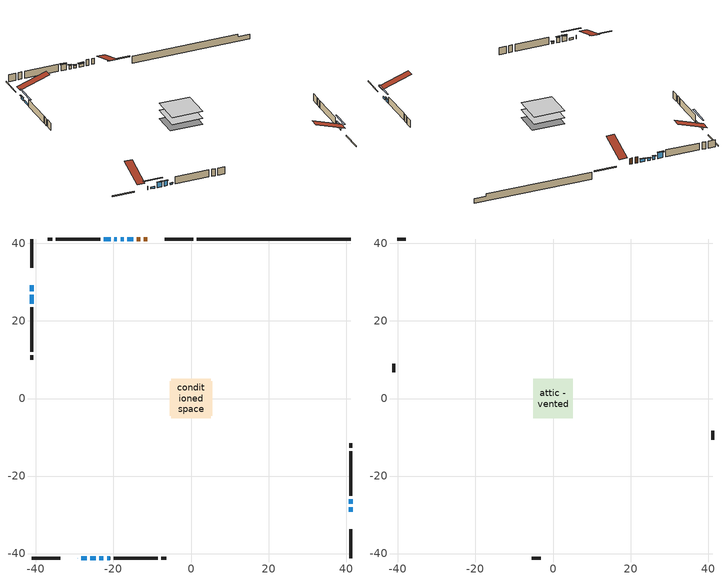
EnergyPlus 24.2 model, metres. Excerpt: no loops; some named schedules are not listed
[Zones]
conditioned space
 floor outside (Floor1 construction): -0.96,-0.96 -0.96,0.96 0.96,0.96 0.96,-0.96 z1.1
 floor adiabatic (AdiabaticFloorConstruction): -5.14,-5.14 -5.14,5.14 5.14,5.14 5.14,-5.14 z1.1
 floor foundation (Slab1 construction): -5.49,-4.42 -5.49,4.42 5.49,4.42 5.49,-4.42 z-1.34
 wall outside (RimJoist1 construction): 0.6,41.15 -6.83,41.15 / -41.15,-41.15 -33.72,-41.15 / -41.15,41.15 -41.15,33.72 / 41.15,-41.15 41.15,-33.72 z1.1:1.4
 wall outside (AdiabaticWallConstruction 1): -11.33,41.15 -12.2,41.15 / -13.13,41.15 -14.02,41.15 z1.1:3.13
 wall outside (AdiabaticWallConstruction): -29.22,-41.15 -29.19,-41.15 z1.1:2.32; -41.15,29.22 -41.15,27.63 z1.1:2.1; 41.15,-29.22 41.15,-28.08 / -41.15,26.7 -41.15,24.41 z1.1:1.76; -28.26,-41.15 -26.91,-41.15 z1.1:1.74; 41.15,-27.15 41.15,-26.01 / -19.11,41.15 -19.83,41.15 z1.1:2.24; -14.94,41.15 -16.47,41.15 z1.1:2.12; -17.4,41.15 -18.19,41.15 z1.1:1.89; -20.76,41.15 -22.54,41.15 z1.1:3.13; -25.98,-41.15 -24.53,-41.15 / -23.61,-41.15 -22.59,-41.15 z1.1:2.88; -21.66,-41.15 -20.9,-41.15 z1.1:1.61
 wall outside (Wall1 construction): -23.46,41.15 -34.89,41.15 / -19.97,-41.15 -8.55,-41.15 / -41.15,23.49 -41.15,12.06 / 41.15,-25.08 41.15,-13.66 z1.1:3.54
 wall outside (Wall2 construction): -35.81,41.15 -37,41.15 / -7.62,-41.15 -6.43,-41.15 / -41.15,11.14 -41.15,9.95 / 41.15,-12.73 41.15,-11.54 z1.1:3.54
 wall foundation (FoundationWall1 construction): 1.53,41.15,-1.34 1.53,41.15,1.1 37.19,41.15,1.1 37.19,41.15,0.31 41.15,41.15,0.31 41.15,41.15,-1.34
 window (WindowConstruction 9): -29.22,-41.15 -29.19,-41.15 z1.1:2.32
 window (WindowConstruction 8): -41.15,29.22 -41.15,27.63 z1.1:2.1
 window (WindowConstruction 10): 41.15,-29.22 41.15,-28.08 z1.1:1.76
 window (WindowConstruction 11): -28.26,-41.15 -26.91,-41.15 z1.1:1.73
 window (WindowConstruction 12): -41.15,26.7 -41.15,24.42 z1.1:1.76
 window (WindowConstruction): 41.15,-27.15 41.15,-26.01 z1.1:2.24
 window (WindowConstruction 1): -14.95,41.15 -16.47,41.15 z1.1:2.11
 window (WindowConstruction 2): -17.4,41.15 -18.19,41.15 z1.1:1.89
 window (WindowConstruction 3): -19.11,41.15 -19.83,41.15 z1.1:2.24
 window (WindowConstruction 4): -20.76,41.15 -22.53,41.15 z1.1:3.13
 window (WindowConstruction 5): -25.98,-41.15 -24.54,-41.15 z1.1:2.88
 window (WindowConstruction 6): -23.61,-41.15 -22.59,-41.15 z1.1:2.88
 window (WindowConstruction 7): -21.66,-41.15 -20.9,-41.15 z1.1:1.61
 door (Door): -11.33,41.15 -12.2,41.15 z1.1:3.13
 door (Door 1): -13.13,41.15 -14.02,41.15 z1.1:3.13
 ceiling adiabatic (AdiabaticFloorConstruction): 5.14,-5.14 5.14,5.14 -5.14,5.14 -5.14,-5.14 z1.1
attic - vented
 floor to conditioned space (Floor2 construction Reversed): -5.14,-5.14 -5.14,5.14 5.14,5.14 5.14,-5.14 z3.54
 wall outside (Wall3 construction): -37.93,41.15 -40.22,41.15 / -5.5,-41.15 -3.21,-41.15 / -41.15,9.02 -41.15,6.73 / 41.15,-10.61 41.15,-8.32 z1.1:3.54
 roof outside (Roof1 construction): -10.4,41.15,3.54 -10.4,31.13,6.88 -7.76,31.13,6.88 -7.76,41.15,3.54; -30.15,-41.15,3.54 -30.15,-31.13,6.88 -32.79,-31.13,6.88 -32.79,-41.15,3.54; -41.15,30.15,3.54 -31.13,30.15,6.88 -31.13,32.79,6.88 -41.15,32.79,3.54; 41.15,-30.15,3.54 31.13,-30.15,6.88 31.13,-32.79,6.88 41.15,-32.79,3.54
shading: -41.15,27.43 -41.15,29.42 -41.56,29.42 -41.56,27.43 z2.3; 41.15,-25.44 41.15,-31.86 41.56,-31.86 41.56,-25.44 z4.4; -24.27,-41.15 -30.9,-41.15 -30.9,-41.56 -24.27,-41.56 z4.37; -41.15,21.78 -41.15,29.34 -41.56,29.34 -41.56,21.78 z4.4; 41.15,-25.81 41.15,-27.35 41.56,-27.35 41.56,-25.81 z2.44; -16.67,41.15 -14.74,41.15 -14.74,41.56 -16.67,41.56 z2.32; -18.39,41.15 -17.2,41.15 -17.2,41.56 -18.39,41.56 z2.09; -20.03,41.15 -18.91,41.15 -18.91,41.56 -20.03,41.56 z2.44; -22.74,41.15 -20.56,41.15 -20.56,41.56 -22.74,41.56 z3.33; -24.33,-41.15 -26.18,-41.15 -26.18,-41.56 -24.33,-41.56 z3.08; -22.39,-41.15 -23.81,-41.15 -23.81,-41.56 -22.39,-41.56 z3.08; -20.7,-41.15 -21.86,-41.15 -21.86,-41.56 -20.7,-41.56 z1.81
[Building]
Building 1: Terrain=Suburbs
[Site:Location]
Edmonton Intl AP_AB: Latitude {deg}=53.31; Longitude {deg}=-113.58; Time Zone {hr}=-7; Elevation {m}=723; Keep Site Location Information=Yes
[Site:GroundTemperature:Shallow]
-1.56185, -3.61833, -3.78302, -2.80711, 1.11059, 5.01004, 8.39065, 10.5322, 10.7141, 8.97234, 5.67794, 1.89811
[Site:WaterMainsTemperature]
Calculation Method=Schedule; Temperature Schedule=mains temperature schedule
[Material] Roughness=Rough; Thermal Absorptance=0.9
Name | Thickness {m} | Conductivity {W/m-K} | Density {kg/m3} | Specific Heat {J/kg-K} | Solar Absorptance | Visible Absorptance
asphalt or fiberglass shingles | 0.00635 | 0.162714 | 1121.4 | 1465.45 | 0.4 | 0.4
ceiling loosefill ins | 0.169333 | 0.0480833 | 16.02 | 1046.75 | 0.7 | 0.7
ceiling stud and cavity | 0.1397 | 0.515167 | 65.682 | 1177.47 | 0.7 | 0.7
concrete 4.0 in. | 0.1016 | 1.803125 | 2242.8 | 837.4 | 0.7 | 0.7
concrete 8.0 in. | 0.2032 | 1.803125 | 2242.8 | 837.4 | 0.7 | 0.7
door material | 0.04445 | 0.053851 | 512.64 | 1214.23 | 0.7 | 0.7
exterior vertical ins | 0.0460229 | 0.029427 | 32.04 | 1214.23 | 0.7 | 0.7
floor covering | 0.0127 | 0.0433444 | 54.468 | 1339.84 | 0.6 | 0.6
floor rigid ins | 0.103632 | 0.029427 | 32.04 | 1214.23 | 0.7 | 0.7
floor rigid ins 1; wall rigid ins | 0.512978 | 0.029427 | 32.04 | 1214.23 | 0.7 | 0.7
floor stud and cavity | 0.1397 | 1.27559 | 92.3553 | 1139.71 | 0.7 | 0.7
floor stud and cavity 1 | 0.1397 | 1.75129 | 37.0049 | 1207.88 | 0.7 | 0.7
furniture material conditioned space 1 | 0.1524 | 0.115458 | 640.8 | 1214.23 | 0.6 | 0.6
gypsum board | 0.0127 | 0.160291 | 801 | 837.4 | 0.6 | 0.6
gypsum board 1 | 0.0127 | 0.160291 | 801 | 837.4 | 0.7 | 0.7
osb sheathing 0.5 in. | 0.0127 | 0.115458 | 512.64 | 1214.23 | 0.7 | 0.7
osb sheathing 0.75 in. | 0.01905 | 0.115458 | 512.64 | 1214.23 | 0.7 | 0.7
osb sheathing 2.0 in. | 0.0508 | 0.115458 | 512.64 | 1214.23 | 0.7 | 0.7
rim joist stud and cavity | 0.0508 | 0.0296634 | 125.044 | 1163.47 | 0.6 | 0.6
wall stud and cavity | 0.1397 | 0.0932297 | 139.0536 | 1170.24 | 0.7 | 0.7
wall stud and cavity 1 | 0.1397 | 0.114156 | 139.0536 | 1170.24 | 0.7 | 0.7
wall stud and cavity 2 | 0.0889 | 6.1454 | 50.32683 | 1063.81 | 0.6 | 0.6
wall stud and cavity 3 | 0.0889 | 0.380278 | 52.3479 | 1209.89 | 0.7 | 0.7
wall stud and cavity 4 | 0.0889 | 0.391764 | 83.0341 | 1211.67 | 0.7 | 0.7
wood siding | 0.0254 | 0.102417 | 544.68 | 1172.36 | 0.4 | 0.4
wood siding 1 | 0.00254 | 0.102417 | 544.68 | 1172.36 | 0.4 | 0.4
wood siding 2; wood siding 3; wood siding 4 | 0.0254 | 0.102417 | 544.68 | 1172.36 | 0.7 | 0.7
[WindowMaterial:SimpleGlazingSystem]
Name | U-Factor {W/m2-K} | Solar Heat Gain Coefficient
WindowMaterial | 2.16843 | 0.62
WindowMaterial 1 | 2.33877 | 0.54
WindowMaterial 10 | 2.49435 | 0.47
WindowMaterial 11 | 2.46993 | 0.48
WindowMaterial 2 | 2.57327 | 0.44
WindowMaterial 3 | 2.46596 | 0.52
WindowMaterial 4 | 2.97754 | 0.59
WindowMaterial 5 | 2.09007 | 0.64
WindowMaterial 6 | 2.30186 | 0.58
WindowMaterial 7 | 2.38533 | 0.54
WindowMaterial 8 | 2.95426 | 0.63
WindowMaterial 9 | 2.80039 | 0.04
[Construction]
AdiabaticFloorConstruction: floor stud and cavity 1, floor rigid ins 1, osb sheathing 0.75 in., floor covering
AdiabaticWallConstruction: wood siding 3, wall rigid ins, wall stud and cavity 3, gypsum board
AdiabaticWallConstruction 1: wood siding 4, wall rigid ins, wall stud and cavity 3, gypsum board
Door; Door 1: door material
Floor1 construction: floor stud and cavity, floor rigid ins, osb sheathing 0.75 in., floor covering
Floor2 construction Reversed: gypsum board, ceiling stud and cavity, ceiling loosefill ins
FoundationWall1 construction: concrete 8.0 in., gypsum board 1
furniture construction conditioned space 1: furniture material conditioned space 1
PartitionWallConstruction: gypsum board, wall stud and cavity 4, gypsum board
RimJoist1 construction: wood siding 2, osb sheathing 2.0 in., rim joist stud and cavity
Roof1 construction: asphalt or fiberglass shingles
Slab1 construction: concrete 4.0 in.
Wall1 construction: wood siding, osb sheathing 0.5 in., wall stud and cavity, gypsum board
Wall2 construction: wood siding, osb sheathing 0.5 in., wall stud and cavity 1, gypsum board
Wall3 construction: wood siding 1, wall stud and cavity 2
WindowConstruction: WindowMaterial
WindowConstruction 1: WindowMaterial 1
WindowConstruction 10; WindowConstruction 12: WindowMaterial 10
WindowConstruction 11: WindowMaterial 11
WindowConstruction 2: WindowMaterial 2
WindowConstruction 3: WindowMaterial 3
WindowConstruction 4: WindowMaterial 4
WindowConstruction 5: WindowMaterial 5
WindowConstruction 6: WindowMaterial 6
WindowConstruction 7: WindowMaterial 7
WindowConstruction 8: WindowMaterial 8
WindowConstruction 9: WindowMaterial 9
[Zone] Multiplier=1; Part of Total Floor Area=Yes
Name | Volume {m3}
attic - vented | 57.3558
conditioned space | 516.8
[Space]
Name | Zone | Volume {m3}
attic - vented 1 | attic - vented | 57.3558
conditioned space 1 | conditioned space | 516.8
[ZoneInfiltration:EffectiveLeakageArea]
infil attic - vented 1: Zone or Space=attic - vented 1; Schedule=Always On Discrete; Effective Air Leakage Area {cm2}=3680; Stack Coefficient=0.000401785; Wind Coefficient=1.35431e-05
[ZoneMixing]
whole house fan mix: Zone or Space=attic - vented; Schedule=Always On Continuous; Design Flow Rate Calculation Method=Flow/Zone; Design Flow Rate {m3/s}=0; Source Zone or Space=conditioned space
[SurfaceProperty:ExposedFoundationPerimeter]
Slab1: Exposed Perimeter Calculation Method=TotalExposedPerimeter; Total Exposed Perimeter {m}=39.623
[InternalMass] Zone or ZoneList=conditioned space; Space or SpaceList=conditioned space 1
Name | Construction | Surface Area {m2}
furniture mass conditioned space 1 | furniture construction conditioned space 1 | 82.5999
partition wall mass | PartitionWallConstruction | 206.5
[Lights]
interior lighting: Zone or ZoneList or Space or SpaceList=conditioned space 1; Schedule=interior lighting schedule; Design Level Calculation Method=LightingLevel; Lighting Level {W}=343.2; Return Air Fraction=0; Fraction Radiant=0.6; Fraction Visible=0.2; Fraction Replaceable=1
[People]
occupants: Zone or ZoneList or Space or SpaceList=conditioned space 1; Number of People Schedule=occupants schedule; Number of People Calculation Method=People; Number of People=3; Fraction Radiant=0.314171; Sensible Heat Fraction=0.56303; Activity Level Schedule=occupants activity schedule; Carbon Dioxide Generation Rate {m3/s-W}=0; Enable ASHRAE 55 Comfort Warnings=No; Mean Radiant Temperature Calculation Type=EnclosureAveraged
[ElectricEquipment] Zone or ZoneList or Space or SpaceList=conditioned space 1; Design Level Calculation Method=EquipmentLevel
Name | Schedule | Design Level {W} | Fraction Latent | Fraction Radiant | Fraction Lost
clothes dryer | clothes dryer schedule | 140.772 | 0.015 | 0.081 | 0.85
clothes washer | clothes washer schedule | 32.1985 | 0.03 | 0.162 | 0.7
cooking range | cooking range schedule | 215.147 | 0.08 | 0.432 | 0.2
dishwasher | dishwasher schedule | 66.8632 | 0.3 | 0.18 | 0.4
fridge | fridge schedule | 72.9452 | 0 | 0.6 | 0
mech vent bath fan 0 | mech vent bath fan 0 schedule | 50.2 | 0 | 0 | 1
mech vent bath fan 1 | mech vent bath fan 1 schedule | 50.2 | 0 | 0 | 1
mech vent house fan | mech vent house fan schedule | 0 | 0 | 0 | 1
mech vent house fan cfis | mech vent house fan cfis schedule | 0 | 0 | 0 | 0
mech vent range fan 0 | mech vent range fan 0 schedule | 57 | 0 | 0 | 1
misc plug loads | misc plug loads schedule | 494.7 | 0.045 | 0.513 | 0.1
whole house fan | Always On Discrete | 0 | 0 | 0 | 1
[OtherEquipment] Zone or ZoneList or Space or SpaceList=conditioned space 1; Design Level Calculation Method=EquipmentLevel
Name | Fuel Type | Schedule | Design Level {W} | Fraction Latent | Fraction Radiant | Fraction Lost
clothes dryer 1 | Electricity | clothes dryer schedule | 0 | 0.015 | 0.081 | 0.85
cooking range 1 | Electricity | cooking range schedule | 0 | 0.08 | 0.432 | 0.2
general water use latent | None | general water use schedule | 62.594 | 1 | 0 | 0
general water use sensible | None | general water use schedule | -61.6891 | 0 | 0.6 | 0
mech vent house fan latent load | None | Always On Discrete | 0 | 1 | 0 | 0
mech vent house fan sensible load | None | Always On Discrete | 0 | 0 | 0 | 0
water heater energy adjustment1 | NaturalGas | Always On Discrete | 0.01 | 0 | 0 | 1
[ZoneInfiltration:DesignFlowRate] Zone or ZoneList or Space or SpaceList=conditioned space 1; Schedule=Always On Discrete; Design Flow Rate Calculation Method=Flow/Zone; Design Flow Rate {m3/s}=0
infil flow; natural vent flow; whole house fan flow
[AvailabilityManager:Scheduled]
furnace airloop Availability Manager: Schedule=Always On Discrete
[Foundation:Kiva]
Foundation Kiva 1: Initial Indoor Air Temperature {C}=18; Wall Height Above Grade {m}=1.09999; Wall Depth Below Slab {m}=0.2032; Custom Block Material Name 1=exterior vertical ins; Custom Block Depth 1 {m}=2.43998; Custom Block X Position 1 {m}=0.2159; Custom Block Z Position 1 {m}=0
[Foundation:Kiva:Settings]
Soil Conductivity {W/m-K}=0.849921; Soil Density {kg/m3}=1842.3; Soil Specific Heat {J/kg-K}=418.7; Ground Solar Absorptivity=0.9; Ground Thermal Absorptivity=0.9; Ground Surface Roughness {m}=0.03; Far-Field Width {m}=40; Deep-Ground Boundary Condition=ZeroFlux; Deep-Ground Depth {m}=40; Minimum Cell Dimension {m}=0.2; Maximum Cell Growth Coefficient=3; Simulation Timestep=Timestep
[Exterior:Lights]
exterior lighting: Schedule=exterior lighting schedule; Design Level {W}=75.6
[EnergyManagementSystem:GlobalVariable]
furnace_airloop_Fan_RTF
infil_program_Qfan
infil_program_Qinf
natural_vent_program_Qnv
natural_vent_program_Qwhf
[EnergyManagementSystem:Sensor]
Name | Output:Variable or Output:Meter Index Key | Output:Variable or Output:Meter
airflow_gain | infil flow | Infiltration Sensible Heat Gain Energy
airflow_gain_1 | natural vent flow | Infiltration Sensible Heat Gain Energy
airflow_gain_2 | whole house fan flow | Infiltration Sensible Heat Gain Energy
airflow_loss | infil flow | Infiltration Sensible Heat Loss Energy
airflow_loss_1 | natural vent flow | Infiltration Sensible Heat Loss Energy
airflow_loss_2 | whole house fan flow | Infiltration Sensible Heat Loss Energy
clg_load_cond |  | Cooling:EnergyTransfer:Zone:CONDITIONED SPACE
clg_sp_s; clg_sp_s_1 | cooling setpoint | Schedule Value
clothes_dryer_exhaust_0_sch_s | clothes dryer exhaust 0 schedule | Schedule Value
cool_season | cooling season schedule | Schedule Value
htg_load_cond |  | Heating:EnergyTransfer:Zone:CONDITIONED SPACE
htg_sp_s; htg_sp_s_1 | heating setpoint | Schedule Value
ig_ee_conv | clothes dryer | Electric Equipment Convective Heating Energy
ig_ee_conv_2 | cooking range | Electric Equipment Convective Heating Energy
ig_ee_conv_4 | fridge | Electric Equipment Convective Heating Energy
ig_ee_conv_5 | misc plug loads | Electric Equipment Convective Heating Energy
ig_ee_conv_6 | whole house fan | Electric Equipment Convective Heating Energy
ig_ee_rad | clothes dryer | Electric Equipment Radiant Heating Energy
ig_ee_rad_2 | cooking range | Electric Equipment Radiant Heating Energy
ig_ee_rad_4 | fridge | Electric Equipment Radiant Heating Energy
ig_ee_rad_5 | misc plug loads | Electric Equipment Radiant Heating Energy
ig_ee_rad_6 | whole house fan | Electric Equipment Radiant Heating Energy
ig_lgt_conv | interior lighting | Lights Convective Heating Energy
ig_lgt_rad | interior lighting | Lights Radiant Heating Energy
ig_lgt_vis | interior lighting | Lights Visible Radiation Heating Energy
ig_oe_conv | clothes dryer 1 | Other Equipment Convective Heating Energy
ig_oe_conv_1 | cooking range 1 | Other Equipment Convective Heating Energy
ig_oe_conv_2 | general water use latent | Other Equipment Convective Heating Energy
ig_oe_conv_3 | general water use sensible | Other Equipment Convective Heating Energy
ig_oe_conv_4 | water heater energy adjustment1 | Other Equipment Convective Heating Energy
ig_oe_rad | clothes dryer 1 | Other Equipment Radiant Heating Energy
ig_oe_rad_1 | cooking range 1 | Other Equipment Radiant Heating Energy
ig_oe_rad_2 | general water use latent | Other Equipment Radiant Heating Energy
ig_oe_rad_3 | general water use sensible | Other Equipment Radiant Heating Energy
ig_oe_rad_4 | water heater energy adjustment1 | Other Equipment Radiant Heating Energy
ig_ppl_conv | occupants | People Convective Heating Energy
ig_ppl_rad | occupants | People Radiant Heating Energy
im_conv | furniture mass conditioned space 1 | Surface Inside Face Convection Heat Gain Energy
im_conv_1 | partition wall mass | Surface Inside Face Convection Heat Gain Energy
im_ig | furniture mass conditioned space 1 | Surface Inside Face Internal Gains Radiation Heat Gain Energy
im_ig_1 | partition wall mass | Surface Inside Face Internal Gains Radiation Heat Gain Energy
im_lgt | furniture mass conditioned space 1 | Surface Inside Face Lights Radiation Heat Gain Energy
im_lgt_1 | partition wall mass | Surface Inside Face Lights Radiation Heat Gain Energy
im_sol | furniture mass conditioned space 1 | Surface Inside Face Solar Radiation Heat Gain Energy
im_sol_1 | partition wall mass | Surface Inside Face Solar Radiation Heat Gain Energy
im_surf | furniture mass conditioned space 1 | Surface Inside Face Net Surface Thermal Radiation Heat Gain Energy
im_surf_1 | partition wall mass | Surface Inside Face Net Surface Thermal Radiation Heat Gain Energy
mech_vent_bath_fan_0_sch_s | mech vent bath fan 0 schedule | Schedule Value
mech_vent_bath_fan_1_sch_s | mech vent bath fan 1 schedule | Schedule Value
mech_vent_range_fan_0_sch_s | mech vent range fan 0 schedule | Schedule Value
mv_conv | mech vent bath fan 0 | Electric Equipment Convective Heating Energy
mv_conv_1 | mech vent bath fan 1 | Electric Equipment Convective Heating Energy
mv_conv_2 | mech vent house fan | Electric Equipment Convective Heating Energy
mv_conv_3 | mech vent house fan cfis | Electric Equipment Convective Heating Energy
mv_conv_4 | mech vent range fan 0 | Electric Equipment Convective Heating Energy
mv_conv_5 | mech vent house fan latent load | Other Equipment Convective Heating Energy
mv_conv_6 | mech vent house fan sensible load | Other Equipment Convective Heating Energy
mv_rad | mech vent bath fan 0 | Electric Equipment Radiant Heating Energy
mv_rad_1 | mech vent bath fan 1 | Electric Equipment Radiant Heating Energy
mv_rad_2 | mech vent house fan | Electric Equipment Radiant Heating Energy
mv_rad_3 | mech vent house fan cfis | Electric Equipment Radiant Heating Energy
mv_rad_4 | mech vent range fan 0 | Electric Equipment Radiant Heating Energy
mv_rad_5 | mech vent house fan latent load | Other Equipment Radiant Heating Energy
mv_rad_6 | mech vent house fan sensible load | Other Equipment Radiant Heating Energy
natural_vent_s | natural vent schedule | Schedule Value
out_pb_s |  | Site Outdoor Air Barometric Pressure
out_wt_s |  | Site Outdoor Air Humidity Ratio
site_vw_s |  | Site Wind Speed
ss_back_out | Window1 | Surface Window Shortwave from Zone Back Out Window Heat Transfer Rate
ss_back_out_1 | Window10 | Surface Window Shortwave from Zone Back Out Window Heat Transfer Rate
ss_back_out_10 | Window7 | Surface Window Shortwave from Zone Back Out Window Heat Transfer Rate
ss_back_out_11 | Window8 | Surface Window Shortwave from Zone Back Out Window Heat Transfer Rate
ss_back_out_12 | Window9 | Surface Window Shortwave from Zone Back Out Window Heat Transfer Rate
ss_back_out_2 | Window14 | Surface Window Shortwave from Zone Back Out Window Heat Transfer Rate
ss_back_out_3 | Window15 | Surface Window Shortwave from Zone Back Out Window Heat Transfer Rate
ss_back_out_4 | Window16 | Surface Window Shortwave from Zone Back Out Window Heat Transfer Rate
ss_back_out_5 | Window2 | Surface Window Shortwave from Zone Back Out Window Heat Transfer Rate
ss_back_out_6 | Window3 | Surface Window Shortwave from Zone Back Out Window Heat Transfer Rate
ss_back_out_7 | Window4 | Surface Window Shortwave from Zone Back Out Window Heat Transfer Rate
ss_back_out_8 | Window5 | Surface Window Shortwave from Zone Back Out Window Heat Transfer Rate
ss_back_out_9 | Window6 | Surface Window Shortwave from Zone Back Out Window Heat Transfer Rate
ss_conv | Door1 | Surface Inside Face Convection Heat Gain Energy
ss_conv_1 | Door2 | Surface Inside Face Convection Heat Gain Energy
ss_conv_10 | Window5 | Surface Inside Face Convection Heat Gain Energy
ss_conv_11 | Window6 | Surface Inside Face Convection Heat Gain Energy
ss_conv_12 | Window7 | Surface Inside Face Convection Heat Gain Energy
ss_conv_13 | Window8 | Surface Inside Face Convection Heat Gain Energy
ss_conv_14 | Window9 | Surface Inside Face Convection Heat Gain Energy
ss_conv_2 | Window1 | Surface Inside Face Convection Heat Gain Energy
ss_conv_3 | Window10 | Surface Inside Face Convection Heat Gain Energy
ss_conv_4 | Window14 | Surface Inside Face Convection Heat Gain Energy
ss_conv_5 | Window15 | Surface Inside Face Convection Heat Gain Energy
ss_conv_6 | Window16 | Surface Inside Face Convection Heat Gain Energy
ss_conv_7 | Window2 | Surface Inside Face Convection Heat Gain Energy
ss_conv_8 | Window3 | Surface Inside Face Convection Heat Gain Energy
ss_conv_9 | Window4 | Surface Inside Face Convection Heat Gain Energy
ss_ig | Door1 | Surface Inside Face Internal Gains Radiation Heat Gain Energy
ss_ig_1 | Door2 | Surface Inside Face Internal Gains Radiation Heat Gain Energy
ss_ig_10 | Window5 | Surface Inside Face Internal Gains Radiation Heat Gain Energy
ss_ig_11 | Window6 | Surface Inside Face Internal Gains Radiation Heat Gain Energy
ss_ig_12 | Window7 | Surface Inside Face Internal Gains Radiation Heat Gain Energy
ss_ig_13 | Window8 | Surface Inside Face Internal Gains Radiation Heat Gain Energy
ss_ig_14 | Window9 | Surface Inside Face Internal Gains Radiation Heat Gain Energy
ss_ig_2 | Window1 | Surface Inside Face Internal Gains Radiation Heat Gain Energy
ss_ig_3 | Window10 | Surface Inside Face Internal Gains Radiation Heat Gain Energy
ss_ig_4 | Window14 | Surface Inside Face Internal Gains Radiation Heat Gain Energy
ss_ig_5 | Window15 | Surface Inside Face Internal Gains Radiation Heat Gain Energy
ss_ig_6 | Window16 | Surface Inside Face Internal Gains Radiation Heat Gain Energy
ss_ig_7 | Window2 | Surface Inside Face Internal Gains Radiation Heat Gain Energy
ss_ig_8 | Window3 | Surface Inside Face Internal Gains Radiation Heat Gain Energy
ss_ig_9 | Window4 | Surface Inside Face Internal Gains Radiation Heat Gain Energy
ss_lgt | Door1 | Surface Inside Face Lights Radiation Heat Gain Energy
ss_lgt_1 | Door2 | Surface Inside Face Lights Radiation Heat Gain Energy
ss_sol | Door1 | Surface Inside Face Solar Radiation Heat Gain Energy
ss_sol_1 | Door2 | Surface Inside Face Solar Radiation Heat Gain Energy
ss_surf | Door1 | Surface Inside Face Net Surface Thermal Radiation Heat Gain Energy
ss_surf_1 | Door2 | Surface Inside Face Net Surface Thermal Radiation Heat Gain Energy
ss_surf_10 | Window5 | Surface Inside Face Net Surface Thermal Radiation Heat Gain Energy
ss_surf_11 | Window6 | Surface Inside Face Net Surface Thermal Radiation Heat Gain Energy
ss_surf_12 | Window7 | Surface Inside Face Net Surface Thermal Radiation Heat Gain Energy
ss_surf_13 | Window8 | Surface Inside Face Net Surface Thermal Radiation Heat Gain Energy
ss_surf_14 | Window9 | Surface Inside Face Net Surface Thermal Radiation Heat Gain Energy
ss_surf_2 | Window1 | Surface Inside Face Net Surface Thermal Radiation Heat Gain Energy
ss_surf_3 | Window10 | Surface Inside Face Net Surface Thermal Radiation Heat Gain Energy
ss_surf_4 | Window14 | Surface Inside Face Net Surface Thermal Radiation Heat Gain Energy
ss_surf_5 | Window15 | Surface Inside Face Net Surface Thermal Radiation Heat Gain Energy
ss_surf_6 | Window16 | Surface Inside Face Net Surface Thermal Radiation Heat Gain Energy
ss_surf_7 | Window2 | Surface Inside Face Net Surface Thermal Radiation Heat Gain Energy
ss_surf_8 | Window3 | Surface Inside Face Net Surface Thermal Radiation Heat Gain Energy
ss_surf_9 | Window4 | Surface Inside Face Net Surface Thermal Radiation Heat Gain Energy
ss_trans_in | Window1 | Surface Window Transmitted Solar Radiation Rate
ss_trans_in_1 | Window10 | Surface Window Transmitted Solar Radiation Rate
ss_trans_in_10 | Window7 | Surface Window Transmitted Solar Radiation Rate
ss_trans_in_11 | Window8 | Surface Window Transmitted Solar Radiation Rate
ss_trans_in_12 | Window9 | Surface Window Transmitted Solar Radiation Rate
ss_trans_in_2 | Window14 | Surface Window Transmitted Solar Radiation Rate
ss_trans_in_3 | Window15 | Surface Window Transmitted Solar Radiation Rate
ss_trans_in_4 | Window16 | Surface Window Transmitted Solar Radiation Rate
ss_trans_in_5 | Window2 | Surface Window Transmitted Solar Radiation Rate
ss_trans_in_6 | Window3 | Surface Window Transmitted Solar Radiation Rate
ss_trans_in_7 | Window4 | Surface Window Transmitted Solar Radiation Rate
ss_trans_in_8 | Window5 | Surface Window Transmitted Solar Radiation Rate
ss_trans_in_9 | Window6 | Surface Window Transmitted Solar Radiation Rate
ss_trans_out | Window1 | Surface Inside Face Initial Transmitted Diffuse Transmitted Out Window Solar Radiation Rate
